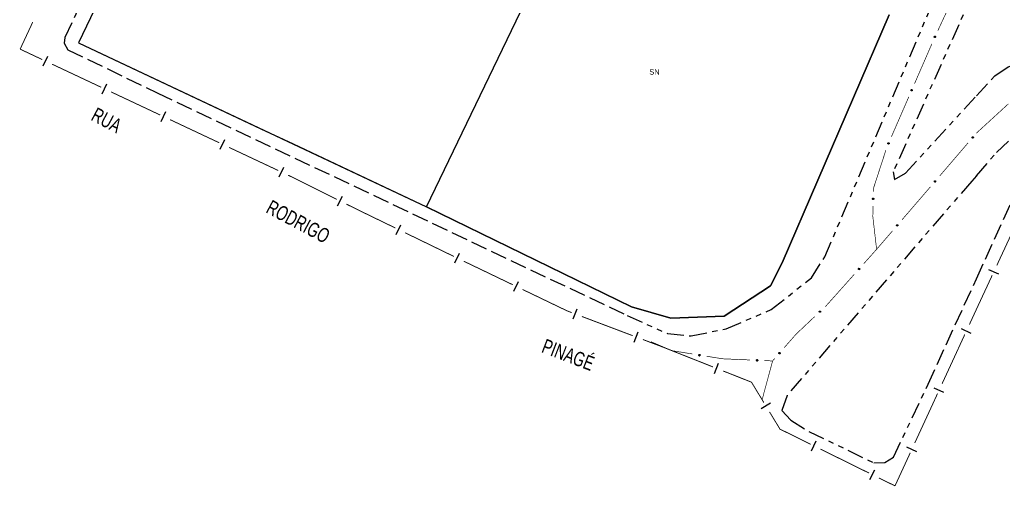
# Model space of a CAD drawing. Extents: x 204373 to 205952, y 4873300 to 4875179.
# Drawn here: x 204373.3 to 204644.8, y 4873625 to 4873753.9 of the extents above; entities that cross this region are included whole.
import ezdxf
from ezdxf.enums import TextEntityAlignment as Align

# ---------------------------------------------------------------- set-up
doc = ezdxf.new("R2010")
doc.units = 0
doc.header["$LTSCALE"] = 1.5
doc.header["$MEASUREMENT"] = 0
doc.linetypes.add('TRACO_11', pattern=[8, 3, -1, 3, -1])
doc.linetypes.add('TRACO_25', pattern=[8, 3, -1, 1, -1, 1, -1])
for name, color, linetype in [('CD_MALHA_LOTES', 7, 'CONTINUOUS'), ('LM-LIM-SETORES-BAIRROS', 250, 'CONTINUOUS'), ('RU-QUADRA', 220, 'CONTINUOUS'), ('SV-EIXO-RUA-N-PAV', 6, 'CONTINUOUS'), ('SV-RUA-NAO-PAV', 7, 'CONTINUOUS'), ('SV-RUA-PAVIM', 7, 'CONTINUOUS'), ('SV-TXT-RUA-N-PAV', 7, 'CONTINUOUS'), ('Th_NmrPort', 1, 'CONTINUOUS')]:
    doc.layers.add(name, color=color, linetype=linetype)
doc.styles.add('ARIAL', font='ARIAL.SHX')

msp = doc.modelspace()

# ---------------------------------------------------------------- linework, layer by layer
at = {"layer": 'CD_MALHA_LOTES', "linetype": 'Continuous', "flags": 128}
for points in [[(204485.64, 4873702.23), (204528.874904, 4873792.034901)], [(204405.096641, 4873779.94831), (204389.556508, 4873747.466141)], [(204613.35, 4873755.22), (204583.76, 4873686.77), (204580.598666, 4873680.431181), (204567.786327, 4873672.075307), (204553.024285, 4873671.518249), (204542.161649, 4873674.582069), (204485.64, 4873702.23)], [(204389.556508, 4873747.466141), (204485.64, 4873702.23)]]:
    msp.add_lwpolyline(points, dxfattribs=at)
at = {"layer": 'LM-LIM-SETORES-BAIRROS', "const_width": 0.25}
for points in [[(204376.968494, 4873753.24873), (204373.583288, 4873746.000255)], [(204373.583288, 4873746.000255), (204373.470351, 4873745.758431)], [(204373.470351, 4873745.758431), (204379.562955, 4873742.892272)], [(204382.277573, 4873741.615227), (204395.850668, 4873735.230002)], [(204398.565287, 4873733.952957), (204412.138382, 4873727.567731)], [(204414.853, 4873726.290686), (204428.426095, 4873719.905461)], [(204431.140714, 4873718.628416), (204444.713809, 4873712.24319)], [(204447.428427, 4873710.966145), (204447.654905, 4873710.859603)], [(204447.654905, 4873710.859603), (204460.861106, 4873704.290715)], [(204463.547166, 4873702.954644), (204465.337872, 4873702.06393)], [(204465.337872, 4873702.06393), (204466.033904, 4873701.717717)], [(204466.033904, 4873701.717717), (204477.026736, 4873696.374495)], [(204643.028502, 4873686.041515), (204649.349208, 4873699.644774)], [(204479.724889, 4873695.063019), (204493.215655, 4873688.50564)], [(204495.91779, 4873687.202399), (204509.436576, 4873680.702982)], [(204637.401537, 4873673.931308), (204641.764361, 4873683.320863)], [(204512.140333, 4873679.403099), (204523.856615, 4873673.770271)], [(204523.856615, 4873673.770271), (204524.477933, 4873673.471561)], [(204524.477933, 4873673.471561), (204525.703844, 4873673.008063)], [(204635.456914, 4873669.711468), (204637.13102, 4873673.344286)], [(204637.13102, 4873673.344286), (204637.401537, 4873673.931308)], [(204528.509976, 4873671.947109), (204542.540635, 4873666.642337)], [(204545.346767, 4873665.581382), (204550.023653, 4873663.813125)], [(204627.923435, 4873653.363786), (204634.201334, 4873666.986854)], [(204550.023653, 4873663.813125), (204550.784667, 4873663.525398)], [(204550.784667, 4873663.525398), (204564.729889, 4873657.999932)], [(204567.518934, 4873656.894839), (204574.956386, 4873653.947924)], [(204574.956386, 4873653.947924), (204575.318776, 4873653.804336)], [(204575.318776, 4873653.804336), (204578.749325, 4873648.15402)], [(204620.389957, 4873637.016104), (204626.667856, 4873650.639172)], [(204580.306259, 4873645.589657), (204582.90115, 4873641.315719)], [(204582.90115, 4873641.315719), (204583.188207, 4873640.84292)], [(204583.188207, 4873640.84292), (204591.658565, 4873636.660027)], [(204594.348455, 4873635.331686), (204607.797907, 4873628.689981)], [(204614.929995, 4873625.167963), (204619.134377, 4873634.29149)], [(204610.487798, 4873627.361641), (204614.074318, 4873625.590519)], [(204614.074318, 4873625.590519), (204614.929995, 4873625.167963)]]:
    msp.add_lwpolyline(points, dxfattribs=at)
at = {"layer": 'LM-LIM-SETORES-BAIRROS'}
for points in [[(204379.829305, 4873741.109281), (204381.10635, 4873743.8239)], [(204396.117018, 4873733.44701), (204397.394064, 4873736.161629)], [(204412.404732, 4873725.78474), (204413.681777, 4873728.499359)], [(204428.692445, 4873718.12247), (204429.969491, 4873720.837088)], [(204444.980159, 4873710.460199), (204446.257204, 4873713.174818)], [(204461.088424, 4873702.502328), (204462.424495, 4873705.188387)], [(204477.270382, 4873694.588259), (204478.581858, 4873697.286413)], [(204493.465343, 4873686.717109), (204494.765226, 4873689.420866)], [(204643.546067, 4873683.595676), (204640.825415, 4873684.859818)], [(204509.687887, 4873678.917809), (204510.98777, 4873681.621566)], [(204526.108744, 4873671.251346), (204527.169698, 4873674.057477)], [(204542.945535, 4873664.885619), (204544.006489, 4873667.691751)], [(204635.982168, 4873667.267269), (204633.257554, 4873668.522848)], [(204565.107024, 4873656.237046), (204566.212118, 4873659.02609)], [(204628.448689, 4873650.919587), (204625.724075, 4873652.175167)], [(204577.986122, 4873646.520765), (204580.550485, 4873648.077699)], [(204591.891025, 4873634.872302), (204593.219365, 4873637.562192)], [(204620.91521, 4873634.571905), (204618.190597, 4873635.827485)], [(204608.030367, 4873626.902256), (204609.358708, 4873629.592146)]]:
    msp.add_lwpolyline(points, dxfattribs=at)
at = {"layer": 'RU-QUADRA', "linetype": 'Continuous', "flags": 128}
msp.add_lwpolyline([(204405.096641, 4873779.94831), (204389.556508, 4873747.466141), (204439.924938, 4873723.750604), (204448.86, 4873719.59), (204485.64, 4873702.23), (204542.161649, 4873674.582069), (204553.024285, 4873671.518249), (204567.786327, 4873672.075307), (204580.598666, 4873680.431181), (204583.76, 4873686.77), (204613.35, 4873755.22)], dxfattribs=at)
at = {"layer": 'SV-EIXO-RUA-N-PAV', "const_width": 0.18}
for points in [[(204626.760263, 4873750.89003), (204631.832455, 4873761.765362)], [(204620.328537, 4873736.240284), (204625.118723, 4873747.242743)], [(204613.941622, 4873721.570338), (204618.731808, 4873732.572797)], [(204637.397969, 4873722.56181), (204646.242613, 4873730.671821)], [(204627.278854, 4873710.755016), (204635.087908, 4873719.866475)], [(204608.945138, 4873707.192198), (204612.420052, 4873717.874341)], [(204608.931197, 4873706.425455), (204608.945138, 4873707.192198)], [(204622.404758, 4873705.068012), (204624.675836, 4873707.717863)], [(204616.853033, 4873698.618214), (204622.071994, 4873704.681419)], [(204622.071994, 4873704.681419), (204622.404758, 4873705.068012)], [(204608.806852, 4873699.586478), (204608.858482, 4873702.426116)], [(204608.825125, 4873699.427633), (204608.806852, 4873699.586478)], [(204609.853668, 4873690.486598), (204608.825125, 4873699.427633)], [(204609.853668, 4873690.486598), (204614.243553, 4873695.586612)], [(204606.343187, 4873686.55486), (204609.673266, 4873690.284548)], [(204609.673266, 4873690.284548), (204609.853668, 4873690.486598)], [(204596.010553, 4873674.98231), (204603.679124, 4873683.571109)], [(204595.657404, 4873674.648564), (204596.010553, 4873674.98231)], [(204587.612398, 4873667.045591), (204592.750237, 4873671.901132)], [(204547.563574, 4873664.97696), (204553.085261, 4873662.629414)], [(204584.365447, 4873663.334791), (204586.999465, 4873666.345098)], [(204586.999465, 4873666.345098), (204587.612398, 4873667.045591)], [(204553.085261, 4873662.629414), (204553.404861, 4873662.493536)], [(204553.404861, 4873662.493536), (204558.986151, 4873661.597773)], [(204562.935609, 4873660.963909), (204566.885066, 4873660.330045)], [(204566.885066, 4873660.330045), (204567.304815, 4873660.262679)], [(204567.304815, 4873660.262679), (204574.872592, 4873659.934727)], [(204578.845092, 4873651.172154), (204581.120677, 4873659.546308)], [(204578.868842, 4873659.761548), (204580.866966, 4873659.674959)], [(204580.866966, 4873659.674959), (204581.152278, 4873659.662597)], [(204581.120677, 4873659.546308), (204581.152278, 4873659.662597)], [(204581.152278, 4873659.662597), (204581.731429, 4873660.324484)], [(204578.767412, 4873650.85949), (204578.845092, 4873651.172154)], [(204578.285177, 4873648.918498), (204578.767412, 4873650.85949)]]:
    msp.add_lwpolyline(points, dxfattribs=at)
at = {"layer": 'SV-EIXO-RUA-N-PAV'}
for points in [[(204625.7938, 4873749.07826), (204625.776426, 4873749.123979), (204625.770842, 4873749.166824), (204625.776471, 4873749.2039), (204625.789988, 4873749.235366), (204625.807442, 4873749.265999), (204625.831854, 4873749.293002), (204625.865586, 4873749.31697), (204625.911326, 4873749.33472), (204625.955593, 4873749.337555), (204625.992236, 4873749.333981), (204626.025858, 4873749.321776), (204626.055333, 4873749.304321), (204626.082543, 4873749.278037), (204626.106499, 4873749.243615), (204626.123235, 4873749.19719), (204626.12842, 4873749.155148), (204626.122034, 4873749.11943), (204626.10955, 4873749.085706), (204626.091356, 4873749.054645), (204626.06724, 4873749.028277), (204626.032539, 4873749.00422), (204625.986499, 4873748.988309), (204625.944626, 4873748.982658), (204625.908828, 4873748.988541), (204625.875903, 4873749.00158), (204625.844965, 4873749.018712), (204625.8168, 4873749.042121), (204625.7938, 4873749.07826)], [(204619.371888, 4873734.318746), (204619.353342, 4873734.364002), (204619.346656, 4873734.406689), (204619.351327, 4873734.443898), (204619.364028, 4873734.475701), (204619.380687, 4873734.506774), (204619.404394, 4873734.534397), (204619.437498, 4873734.559227), (204619.482765, 4873734.57815), (204619.526944, 4873734.582125), (204619.563668, 4873734.579497), (204619.597593, 4873734.568162), (204619.627508, 4873734.551474), (204619.655387, 4873734.525899), (204619.680222, 4873734.492106), (204619.698148, 4873734.446128), (204619.704416, 4873734.404234), (204619.698952, 4873734.368363), (204619.687341, 4873734.334328), (204619.669954, 4873734.302809), (204619.646526, 4873734.275828), (204619.612457, 4873734.250884), (204619.566842, 4873734.233792), (204619.525129, 4873734.227064), (204619.48919, 4873734.232022), (204619.455941, 4873734.244208), (204619.424572, 4873734.260537), (204619.395812, 4873734.283212), (204619.371888, 4873734.318746)], [(204612.984973, 4873719.6488), (204612.966426, 4873719.694056), (204612.959741, 4873719.736743), (204612.964412, 4873719.773952), (204612.977113, 4873719.805755), (204612.993772, 4873719.836828), (204613.017479, 4873719.864451), (204613.050582, 4873719.889281), (204613.095849, 4873719.908204), (204613.140029, 4873719.912179), (204613.176752, 4873719.909551), (204613.210678, 4873719.898216), (204613.240593, 4873719.881528), (204613.268471, 4873719.855953), (204613.293306, 4873719.82216), (204613.311233, 4873719.776182), (204613.3175, 4873719.734288), (204613.312037, 4873719.698417), (204613.300426, 4873719.664382), (204613.283039, 4873719.632863), (204613.259611, 4873719.605882), (204613.225542, 4873719.580938), (204613.179927, 4873719.563846), (204613.138214, 4873719.557118), (204613.102275, 4873719.562076), (204613.069026, 4873719.574262), (204613.037656, 4873719.590591), (204613.008897, 4873719.613266), (204612.984973, 4873719.6488)], [(204636.212334, 4873721.347592), (204636.20789, 4873721.396298), (204636.21403, 4873721.439067), (204636.229418, 4873721.473265), (204636.250897, 4873721.499938), (204636.275943, 4873721.524752), (204636.306715, 4873721.544198), (204636.345649, 4873721.558216), (204636.394476, 4873721.563017), (204636.437876, 4873721.553847), (204636.47221, 4873721.540554), (204636.501314, 4873721.51976), (204636.525011, 4873721.495024), (204636.544154, 4873721.462392), (204636.557974, 4873721.422798), (204636.561613, 4873721.373583), (204636.555306, 4873721.331694), (204636.539553, 4873721.299008), (204636.518462, 4873721.269881), (204636.492588, 4873721.244855), (204636.462272, 4873721.225941), (204636.422381, 4873721.212097), (204636.373758, 4873721.209149), (204636.331908, 4873721.214963), (204636.299009, 4873721.230253), (204636.270801, 4873721.251662), (204636.245608, 4873721.276481), (204636.224772, 4873721.3066), (204636.212334, 4873721.347592)], [(204625.800262, 4873709.19898), (204625.795818, 4873709.247686), (204625.801958, 4873709.290456), (204625.817346, 4873709.324653), (204625.838825, 4873709.351327), (204625.863871, 4873709.376141), (204625.894643, 4873709.395587), (204625.933577, 4873709.409605), (204625.982404, 4873709.414405), (204626.025804, 4873709.405236), (204626.060138, 4873709.391943), (204626.089242, 4873709.371148), (204626.112939, 4873709.346413), (204626.132082, 4873709.313781), (204626.145902, 4873709.274186), (204626.149541, 4873709.224971), (204626.143234, 4873709.183083), (204626.127481, 4873709.150396), (204626.10639, 4873709.12127), (204626.080516, 4873709.096244), (204626.0502, 4873709.077329), (204626.010309, 4873709.063486), (204625.961686, 4873709.060538), (204625.919836, 4873709.066352), (204625.886937, 4873709.081641), (204625.858729, 4873709.103051), (204625.833536, 4873709.12787), (204625.8127, 4873709.157989), (204625.800262, 4873709.19898)], [(204608.782165, 4873704.28413), (204608.747721, 4873704.318851), (204608.725218, 4873704.355737), (204608.715304, 4873704.391903), (204608.714876, 4873704.426146), (204608.718384, 4873704.461228), (204608.729725, 4873704.495818), (204608.750816, 4873704.53142), (204608.785404, 4873704.566217), (204608.824704, 4873704.586786), (204608.859641, 4873704.598403), (204608.895323, 4873704.600905), (204608.929346, 4873704.596926), (204608.964886, 4873704.583957), (204609.000757, 4873704.562232), (204609.034905, 4873704.526605), (204609.056719, 4873704.490293), (204609.06539, 4873704.455059), (204609.067678, 4873704.419172), (204609.063667, 4873704.383399), (204609.052339, 4873704.349509), (204609.030399, 4873704.313432), (204608.994789, 4873704.280194), (204608.95882, 4873704.258024), (204608.923718, 4873704.24886), (204608.888335, 4873704.247403), (204608.853106, 4873704.250494), (204608.817861, 4873704.260447), (204608.782165, 4873704.28413)], [(204615.37113, 4873697.065331), (204615.36679, 4873697.114046), (204615.373021, 4873697.156802), (204615.388483, 4873697.190967), (204615.410017, 4873697.217595), (204615.435117, 4873697.242355), (204615.46593, 4873697.261736), (204615.504894, 4873697.27567), (204615.553731, 4873697.280367), (204615.597111, 4873697.271105), (204615.631417, 4873697.257739), (204615.660476, 4873697.236883), (204615.684121, 4873697.212097), (204615.703194, 4873697.179424), (204615.71693, 4873697.1398), (204615.720464, 4873697.090578), (204615.714068, 4873697.048703), (204615.698245, 4873697.01605), (204615.677092, 4873696.986969), (204615.651165, 4873696.961997), (204615.620809, 4873696.943147), (204615.580888, 4873696.929389), (204615.53226, 4873696.926545), (204615.490422, 4873696.932448), (204615.457555, 4873696.947807), (204615.429393, 4873696.969277), (204615.404253, 4873696.99415), (204615.383481, 4873697.024313), (204615.37113, 4873697.065331)], [(204604.833349, 4873685.029123), (204604.829893, 4873685.077909), (204604.8369, 4873685.120545), (204604.852978, 4873685.154424), (204604.874993, 4873685.180657), (204604.900537, 4873685.204958), (204604.931697, 4873685.223776), (204604.970907, 4873685.237001), (204605.019822, 4873685.240811), (204605.063027, 4873685.230763), (204605.097085, 4873685.216777), (204605.12576, 4873685.195397), (204605.148952, 4873685.170186), (204605.167428, 4873685.137172), (204605.180443, 4873685.097306), (204605.183084, 4873685.048027), (204605.175928, 4873685.006275), (204605.159516, 4873684.973915), (204605.137839, 4873684.945222), (204605.111463, 4873684.920726), (204605.080769, 4873684.90243), (204605.040606, 4873684.889398), (204604.991934, 4873684.887436), (204604.950209, 4873684.894097), (204604.917627, 4873684.910051), (204604.889859, 4873684.932028), (204604.865174, 4873684.957353), (204604.844954, 4873684.987888), (204604.833349, 4873685.029123)], [(204594.023785, 4873673.256166), (204594.024473, 4873673.305069), (204594.035065, 4873673.346959), (204594.053955, 4873673.379354), (204594.078112, 4873673.403628), (204594.105622, 4873673.425679), (204594.138264, 4873673.441791), (204594.178453, 4873673.451648), (204594.227515, 4873673.451302), (204594.269713, 4873673.437632), (204594.302464, 4873673.420811), (204594.329227, 4873673.39708), (204594.3502, 4873673.369995), (204594.365814, 4873673.335536), (204594.375406, 4873673.29471), (204594.373864, 4873673.245385), (204594.363199, 4873673.204389), (204594.344105, 4873673.173535), (204594.320076, 4873673.146781), (204594.29172, 4873673.124606), (204594.259588, 4873673.108975), (204594.218465, 4873673.099391), (204594.169801, 4873673.101558), (204594.128791, 4873673.111729), (204594.097677, 4873673.130384), (204594.07187, 4873673.154634), (204594.049418, 4873673.181958), (204594.031856, 4873673.214096), (204594.023785, 4873673.256166)], [(204582.87098, 4873661.793995), (204582.867035, 4873661.842744), (204582.873614, 4873661.885448), (204582.889352, 4873661.919487), (204582.911102, 4873661.945939), (204582.936402, 4873661.970494), (204582.967371, 4873661.989624), (204583.006447, 4873662.003242), (204583.055321, 4873662.007542), (204583.098625, 4873661.997928), (204583.132821, 4873661.984283), (204583.161709, 4873661.963191), (204583.185152, 4873661.938214), (204583.203959, 4873661.905388), (204583.217373, 4873661.865654), (204583.220507, 4873661.816404), (204583.213771, 4873661.774583), (204583.197683, 4873661.742059), (204583.176295, 4873661.713151), (204583.150166, 4873661.688391), (204583.119657, 4873661.669788), (204583.079627, 4873661.656355), (204583.030976, 4873661.653905), (204582.989188, 4873661.660148), (204582.956447, 4873661.675774), (204582.92846, 4873661.697472), (204582.903523, 4873661.722548), (204582.882997, 4873661.752878), (204582.87098, 4873661.793995)], [(204560.836459, 4873661.412299), (204560.875675, 4873661.441524), (204560.915356, 4873661.458622), (204560.952556, 4873661.463357), (204560.98652, 4873661.458969), (204561.020762, 4873661.450567), (204561.053415, 4873661.434479), (204561.085701, 4873661.408596), (204561.115294, 4873661.369462), (204561.130137, 4873661.327662), (204561.136731, 4873661.291439), (204561.134195, 4873661.25576), (204561.125475, 4873661.222633), (204561.107642, 4873661.189268), (204561.081093, 4873661.156805), (204561.041022, 4873661.128001), (204561.002005, 4873661.111505), (204560.965903, 4873661.10787), (204560.93005, 4873661.110647), (204560.895195, 4873661.119644), (204560.863233, 4873661.13562), (204560.830596, 4873661.162411), (204560.80269, 4873661.202337), (204560.785794, 4873661.241064), (204560.781653, 4873661.277106), (204560.785181, 4873661.312342), (204560.793191, 4873661.346788), (204560.807996, 4873661.380285), (204560.836459, 4873661.412299)], [(204576.731937, 4873659.964335), (204576.767513, 4873659.997897), (204576.804952, 4873660.019466), (204576.841356, 4873660.028468), (204576.875599, 4873660.028035), (204576.910582, 4873660.023647), (204576.944876, 4873660.01144), (204576.979937, 4873659.989462), (204577.013854, 4873659.95401), (204577.033429, 4873659.914205), (204577.044165, 4873659.878988), (204577.045769, 4873659.843255), (204577.040936, 4873659.809342), (204577.027079, 4873659.774139), (204577.004459, 4873659.738825), (204576.967986, 4873659.705583), (204576.931136, 4873659.684689), (204576.895696, 4873659.676906), (204576.859763, 4873659.67552), (204576.824102, 4873659.680429), (204576.790507, 4873659.692605), (204576.754993, 4873659.715444), (204576.72266, 4873659.751878), (204576.701401, 4873659.788392), (204576.693122, 4873659.823714), (204576.692555, 4873659.859122), (204576.69653, 4873659.894263), (204576.707365, 4873659.929246), (204576.731937, 4873659.964335)]]:
    msp.add_lwpolyline(points, close=True, dxfattribs=at)
for points in [[(204625.770842, 4873749.166824), (204625.807442, 4873749.265999)], [(204625.773138, 4873749.148389), (204625.8168, 4873749.27106)], [(204625.776426, 4873749.123979), (204625.831854, 4873749.293002)], [(204625.785348, 4873749.103548), (204625.845976, 4873749.298105)], [(204625.7938, 4873749.07826), (204625.865586, 4873749.31697)], [(204625.807285, 4873749.060193), (204625.888671, 4873749.321856)], [(204625.8168, 4873749.042121), (204625.911326, 4873749.33472)], [(204625.83301, 4873749.034644), (204625.931122, 4873749.332169)], [(204625.844965, 4873749.018712), (204625.955593, 4873749.337555)], [(204625.861042, 4873749.014042), (204625.970196, 4873749.332013)], [(204625.875903, 4873749.00158), (204625.992236, 4873749.333981)], [(204625.893855, 4873748.997233), (204626.010672, 4873749.32518)], [(204625.908828, 4873748.988541), (204626.025858, 4873749.321776)], [(204625.928891, 4873748.98842), (204626.039775, 4873749.310102)], [(204625.944626, 4873748.982658), (204626.055333, 4873749.304321)], [(204625.967388, 4873748.987027), (204626.06789, 4873749.286449)], [(204625.986499, 4873748.988309), (204626.082543, 4873749.278037)], [(204626.009756, 4873749.000391), (204626.093698, 4873749.257851)], [(204626.032539, 4873749.00422), (204626.106499, 4873749.243615)], [(204626.050061, 4873749.022245), (204626.112008, 4873749.213176)], [(204626.06724, 4873749.028277), (204626.123235, 4873749.19719)], [(204626.080556, 4873749.045663), (204626.123559, 4873749.170148)], [(204626.091356, 4873749.054645), (204626.12842, 4873749.155148)], [(204619.346656, 4873734.406689), (204619.380687, 4873734.506774)], [(204619.349425, 4873734.388319), (204619.389911, 4873734.512075)], [(204619.353342, 4873734.364002), (204619.404394, 4873734.534397)], [(204619.362787, 4873734.343808), (204619.41838, 4873734.539863)], [(204619.371888, 4873734.318746), (204619.437498, 4873734.559227)], [(204619.385835, 4873734.301032), (204619.460449, 4873734.564706)], [(204619.395812, 4873734.283212), (204619.482765, 4873734.57815)], [(204619.41221, 4873734.276155), (204619.50262, 4873734.576111)], [(204619.424572, 4873734.260537), (204619.526944, 4873734.582125)], [(204619.440764, 4873734.256282), (204619.541685, 4873734.576962)], [(204619.455941, 4873734.244208), (204619.563668, 4873734.579497)], [(204619.473998, 4873734.240325), (204619.582324, 4873734.571175)], [(204619.48919, 4873734.232022), (204619.597593, 4873734.568162)], [(204619.50925, 4873734.232418), (204619.611806, 4873734.556851)], [(204619.525129, 4873734.227064), (204619.627508, 4873734.551474)], [(204619.54777, 4873734.232018), (204619.640521, 4873734.533931)], [(204619.566842, 4873734.233792), (204619.655387, 4873734.525899)], [(204619.58978, 4873734.246469), (204619.667058, 4873734.506007)], [(204619.612457, 4873734.250884), (204619.680222, 4873734.492106)], [(204619.629508, 4873734.269355), (204619.686514, 4873734.461819)], [(204619.646526, 4873734.275828), (204619.698148, 4873734.446128)], [(204619.65939, 4873734.293551), (204619.699169, 4873734.419103)], [(204619.669954, 4873734.302809), (204619.704416, 4873734.404234)], [(204612.959741, 4873719.736743), (204612.993772, 4873719.836828)], [(204612.96251, 4873719.718373), (204613.002996, 4873719.842129)], [(204612.966426, 4873719.694056), (204613.017479, 4873719.864451)], [(204612.975872, 4873719.673862), (204613.031465, 4873719.869917)], [(204612.984973, 4873719.6488), (204613.050582, 4873719.889281)], [(204612.998919, 4873719.631086), (204613.073534, 4873719.89476)], [(204613.008897, 4873719.613266), (204613.095849, 4873719.908204)], [(204613.025295, 4873719.606209), (204613.115705, 4873719.906165)], [(204613.037656, 4873719.590591), (204613.140029, 4873719.912179)], [(204613.053848, 4873719.586336), (204613.15477, 4873719.907016)], [(204613.069026, 4873719.574262), (204613.176752, 4873719.909551)], [(204613.087083, 4873719.570379), (204613.195409, 4873719.901229)], [(204613.102275, 4873719.562076), (204613.210678, 4873719.898216)], [(204613.122335, 4873719.562472), (204613.22489, 4873719.886905)], [(204613.138214, 4873719.557118), (204613.240593, 4873719.881528)], [(204613.160855, 4873719.562072), (204613.253606, 4873719.863985)], [(204613.179927, 4873719.563846), (204613.268471, 4873719.855953)], [(204613.202864, 4873719.576523), (204613.280143, 4873719.836061)], [(204613.225542, 4873719.580938), (204613.293306, 4873719.82216)], [(204613.242593, 4873719.599409), (204613.299599, 4873719.791873)], [(204613.259611, 4873719.605882), (204613.311233, 4873719.776182)], [(204613.272475, 4873719.623605), (204613.312254, 4873719.749157)], [(204613.283039, 4873719.632863), (204613.3175, 4873719.734288)], [(204636.20789, 4873721.396298), (204636.306715, 4873721.544198)], [(204636.210991, 4873721.374221), (204636.321689, 4873721.545318)], [(204636.211285, 4873721.420694), (204636.286317, 4873721.527112)], [(204636.212334, 4873721.347592), (204636.345649, 4873721.558216)], [(204636.21403, 4873721.439067), (204636.275943, 4873721.524752)], [(204636.220466, 4873721.326564), (204636.369198, 4873721.556716)], [(204636.224772, 4873721.3066), (204636.394476, 4873721.563017)], [(204636.238375, 4873721.29504), (204636.412859, 4873721.555238)], [(204636.245608, 4873721.276481), (204636.437876, 4873721.553847)], [(204636.259837, 4873721.267661), (204636.450452, 4873721.544584)], [(204636.270801, 4873721.251662), (204636.47221, 4873721.540554)], [(204636.286923, 4873721.242649), (204636.487602, 4873721.527121)], [(204636.299009, 4873721.230253), (204636.501314, 4873721.51976)], [(204636.318301, 4873721.224742), (204636.511579, 4873721.504774)], [(204636.331908, 4873721.214963), (204636.525011, 4873721.495024)], [(204636.355006, 4873721.213052), (204636.532301, 4873721.474434)], [(204636.373758, 4873721.209149), (204636.544154, 4873721.462392)], [(204636.399407, 4873721.214534), (204636.549471, 4873721.43995)], [(204636.422381, 4873721.212097), (204636.557974, 4873721.422798)], [(204636.444103, 4873721.224749), (204636.555098, 4873721.391998)], [(204636.462272, 4873721.225941), (204636.561613, 4873721.373583)], [(204636.479771, 4873721.239107), (204636.554656, 4873721.347449)], [(204636.492588, 4873721.244855), (204636.555306, 4873721.331694)], [(204625.795818, 4873709.247686), (204625.894643, 4873709.395587)], [(204625.798919, 4873709.225609), (204625.909617, 4873709.396706)], [(204625.799213, 4873709.272082), (204625.874245, 4873709.3785)], [(204625.800262, 4873709.19898), (204625.933577, 4873709.409605)], [(204625.801958, 4873709.290456), (204625.863871, 4873709.376141)], [(204625.808394, 4873709.177953), (204625.957126, 4873709.408105)], [(204625.8127, 4873709.157989), (204625.982404, 4873709.414405)], [(204625.826303, 4873709.146429), (204626.000787, 4873709.406627)], [(204625.833536, 4873709.12787), (204626.025804, 4873709.405236)], [(204625.847765, 4873709.119049), (204626.03838, 4873709.395973)], [(204625.858729, 4873709.103051), (204626.060138, 4873709.391943)], [(204625.874851, 4873709.094038), (204626.07553, 4873709.37851)], [(204625.886937, 4873709.081641), (204626.089242, 4873709.371148)], [(204625.906229, 4873709.076131), (204626.099507, 4873709.356163)], [(204625.919836, 4873709.066352), (204626.112939, 4873709.346413)], [(204625.942934, 4873709.064441), (204626.120229, 4873709.325823)], [(204625.961686, 4873709.060538), (204626.132082, 4873709.313781)], [(204625.987335, 4873709.065923), (204626.137399, 4873709.291339)], [(204626.010309, 4873709.063486), (204626.145902, 4873709.274186)], [(204626.032031, 4873709.076137), (204626.143026, 4873709.243386)], [(204626.0502, 4873709.077329), (204626.149541, 4873709.224971)], [(204626.067699, 4873709.090495), (204626.142584, 4873709.198837)], [(204626.080516, 4873709.096244), (204626.143234, 4873709.183083)], [(204608.725218, 4873704.355737), (204608.718384, 4873704.461228)], [(204608.734802, 4873704.339823), (204608.72488, 4873704.469654)], [(204608.747721, 4873704.318851), (204608.729725, 4873704.495818)], [(204608.764172, 4873704.303805), (204608.740557, 4873704.506217)], [(204608.782165, 4873704.28413), (204608.750816, 4873704.53142)], [(204608.801826, 4873704.273096), (204608.769927, 4873704.545261)], [(204608.817861, 4873704.260447), (204608.785404, 4873704.566217)], [(204608.835711, 4873704.260197), (204608.80453, 4873704.571927)], [(204608.853106, 4873704.250494), (204608.824704, 4873704.586786)], [(204608.869694, 4873704.252756), (204608.8403, 4873704.587653)], [(204608.888335, 4873704.247403), (204608.859641, 4873704.598403)], [(204608.906505, 4873704.250722), (204608.880063, 4873704.597848)], [(204608.923718, 4873704.24886), (204608.895323, 4873704.600905)], [(204608.942101, 4873704.256898), (204608.912781, 4873704.595889)], [(204608.95882, 4873704.258024), (204608.929346, 4873704.596926)], [(204608.977846, 4873704.27126), (204608.948079, 4873704.585694)], [(204608.994789, 4873704.280194), (204608.964886, 4873704.583957)], [(204609.011134, 4873704.30068), (204608.983278, 4873704.570041)], [(204609.030399, 4873704.313432), (204609.000757, 4873704.562232)], [(204609.03909, 4873704.33702), (204609.018154, 4873704.536653)], [(204609.052339, 4873704.349509), (204609.034905, 4873704.526605)], [(204609.057446, 4873704.370805), (204609.046184, 4873704.502025)], [(204609.063667, 4873704.383399), (204609.056719, 4873704.490293)], [(204615.36679, 4873697.114046), (204615.46593, 4873697.261736)], [(204615.369844, 4873697.091962), (204615.480907, 4873697.262823)], [(204615.37113, 4873697.065331), (204615.504894, 4873697.27567)], [(204615.379217, 4873697.044286), (204615.528439, 4873697.274121)], [(204615.383481, 4873697.024313), (204615.553731, 4873697.280367)], [(204615.39706, 4873697.012724), (204615.572097, 4873697.27255)], [(204615.404253, 4873696.99415), (204615.597111, 4873697.271105)], [(204615.418463, 4873696.985299), (204615.609668, 4873697.261815)], [(204615.370237, 4873697.138435), (204615.445496, 4873697.244693)], [(204615.373021, 4873697.156802), (204615.435117, 4873697.242355)], [(204615.429393, 4873696.969277), (204615.631417, 4873697.257739)], [(204615.445496, 4873696.96023), (204615.64678, 4873697.244274)], [(204615.457555, 4873696.947807), (204615.660476, 4873697.236883)], [(204615.476835, 4873696.942256), (204615.67071, 4873697.221875)], [(204615.490422, 4873696.932448), (204615.684121, 4873697.212097)], [(204615.513516, 4873696.930487), (204615.691367, 4873697.191492)], [(204615.53226, 4873696.926545), (204615.703194, 4873697.179424)], [(204615.55792, 4873696.931875), (204615.708464, 4873697.156971)], [(204615.580888, 4873696.929389), (204615.71693, 4873697.1398)], [(204615.602638, 4873696.941994), (204615.713988, 4873697.109007)], [(204615.620809, 4873696.943147), (204615.720464, 4873697.090578)], [(204615.638336, 4873696.956276), (204615.713451, 4873697.064459)], [(204615.651165, 4873696.961997), (204615.714068, 4873697.048703)], [(204604.829893, 4873685.077909), (204604.931697, 4873685.223776)], [(204604.832547, 4873685.055774), (204604.946691, 4873685.224591)], [(204604.833349, 4873685.029123), (204604.970907, 4873685.237001)], [(204604.833783, 4873685.102231), (204604.910957, 4873685.207106)], [(204604.8369, 4873685.120545), (204604.900537, 4873685.204958)], [(204604.841053, 4873685.007935), (204604.994421, 4873685.235024)], [(204604.844954, 4873684.987888), (204605.019822, 4873685.240811)], [(204604.85832, 4873684.976055), (204605.038043, 4873685.232661)], [(204604.865174, 4873684.957353), (204605.063027, 4873685.230763)], [(204604.879222, 4873684.948245), (204605.075413, 4873685.221247)], [(204604.889859, 4873684.932028), (204605.097085, 4873685.216777)], [(204604.905795, 4873684.92269), (204605.1122, 4873685.203035)], [(204604.917627, 4873684.910051), (204605.12576, 4873685.195397)], [(204604.936803, 4873684.904151), (204605.13572, 4873685.180206)], [(204604.950209, 4873684.894097), (204605.148952, 4873685.170186)], [(204604.973264, 4873684.891719), (204605.155823, 4873685.149452)], [(204604.991934, 4873684.887436), (204605.167428, 4873685.137172)], [(204605.017686, 4873684.8923), (204605.17229, 4873685.114627)], [(204605.040606, 4873684.889398), (204605.180443, 4873685.097306)], [(204605.06258, 4873684.901606), (204605.176943, 4873685.06657)], [(204605.080769, 4873684.90243), (204605.183084, 4873685.048027)], [(204605.098532, 4873684.915238), (204605.175598, 4873685.02204)], [(204605.111463, 4873684.920726), (204605.175928, 4873685.006275)], [(204594.023785, 4873673.256166), (204594.178453, 4873673.451648)], [(204594.024473, 4873673.305069), (204594.138264, 4873673.441791)], [(204594.025242, 4873673.282789), (204594.153273, 4873673.441334)], [(204594.029667, 4873673.234401), (204594.201715, 4873673.447687)], [(204594.030408, 4873673.328975), (204594.116187, 4873673.426937)], [(204594.031856, 4873673.214096), (204594.227515, 4873673.451302)], [(204594.035065, 4873673.346959), (204594.105622, 4873673.425679)], [(204594.044172, 4873673.201173), (204594.24498, 4873673.441639)], [(204594.049418, 4873673.181958), (204594.269713, 4873673.437632)], [(204594.062645, 4873673.171694), (204594.281249, 4873673.427101)], [(204594.07187, 4873673.154634), (204594.302464, 4873673.420811)], [(204594.086958, 4873673.14398), (204594.316362, 4873673.405839)], [(204594.097677, 4873673.130384), (204594.329227, 4873673.39708)], [(204594.116285, 4873673.122881), (204594.337864, 4873673.3811)], [(204594.128791, 4873673.111729), (204594.3502, 4873673.369995)], [(204594.151562, 4873673.107406), (204594.35529, 4873673.348755)], [(204594.169801, 4873673.101558), (204594.365814, 4873673.335536)], [(204594.195873, 4873673.104224), (204594.368749, 4873673.31266)], [(204594.218465, 4873673.099391), (204594.375406, 4873673.29471)], [(204594.241394, 4873673.109695), (204594.369316, 4873673.264382)], [(204594.259588, 4873673.108975), (204594.373864, 4873673.245385)], [(204594.278372, 4873673.120233), (204594.364205, 4873673.220125)], [(204594.29172, 4873673.124606), (204594.363199, 4873673.204389)], [(204582.867035, 4873661.842744), (204582.967371, 4873661.989624)], [(204582.86991, 4873661.820637), (204582.982356, 4873661.99059)], [(204582.87068, 4873661.867104), (204582.9468, 4873661.972747)], [(204582.87098, 4873661.793995), (204583.006447, 4873662.003242)], [(204582.873614, 4873661.885448), (204582.936402, 4873661.970494)], [(204582.878895, 4873661.772885), (204583.029979, 4873662.001501)], [(204582.882997, 4873661.752878), (204583.055321, 4873662.007542)], [(204582.896481, 4873661.74118), (204583.073623, 4873661.999575)], [(204582.903523, 4873661.722548), (204583.098625, 4873661.997928)], [(204582.917661, 4873661.713581), (204583.111105, 4873661.988536)], [(204582.92846, 4873661.697472), (204583.132821, 4873661.984283)], [(204582.944489, 4873661.688294), (204583.148074, 4873661.970693)], [(204560.781653, 4873661.277106), (204561.134195, 4873661.25576)], [(204560.785181, 4873661.312342), (204561.136731, 4873661.291439)], [(204560.785794, 4873661.241064), (204561.125475, 4873661.222633)], [(204560.785913, 4873661.293886), (204561.133312, 4873661.271298)], [(204560.787028, 4873661.257776), (204561.126775, 4873661.23918)], [(204560.793099, 4873661.330046), (204561.128805, 4873661.312099)], [(204560.793191, 4873661.346788), (204561.130137, 4873661.327662)], [(204560.796226, 4873661.220368), (204561.111723, 4873661.205664)], [(204560.80269, 4873661.202337), (204561.107642, 4873661.189268)], [(204560.805241, 4873661.362647), (204561.118259, 4873661.349723)], [(204560.807996, 4873661.380285), (204561.115294, 4873661.369462)], [(204560.820677, 4873661.183276), (204561.09128, 4873661.173013)], [(204560.822772, 4873661.394383), (204561.096719, 4873661.38773)], [(204560.830596, 4873661.162411), (204561.081093, 4873661.156805)], [(204560.836459, 4873661.412299), (204561.085701, 4873661.408596)], [(204560.852729, 4873661.150492), (204561.053324, 4873661.143174)], [(204560.858467, 4873661.42735), (204561.062189, 4873661.422294)], [(204560.863233, 4873661.13562), (204561.041022, 4873661.128001)], [(204560.875675, 4873661.441524), (204561.053415, 4873661.434479)], [(204560.8836, 4873661.127572), (204561.015101, 4873661.120286)], [(204560.895195, 4873661.119644), (204561.002005, 4873661.111505)], [(204560.898253, 4873661.451368), (204561.028191, 4873661.442952)], [(204560.915356, 4873661.458622), (204561.020762, 4873661.450567)], [(204576.692555, 4873659.859122), (204577.044165, 4873659.878988)], [(204576.693122, 4873659.823714), (204577.045769, 4873659.843255)], [(204576.695415, 4873659.840874), (204577.043097, 4873659.858587)], [(204576.69653, 4873659.894263), (204577.033429, 4873659.914205)], [(204576.698374, 4873659.877623), (204577.033904, 4873659.898593)], [(204576.700696, 4873659.805135), (204577.040316, 4873659.825928)], [(204576.701401, 4873659.788392), (204577.040936, 4873659.809342)], [(204576.706667, 4873659.911408), (204577.019081, 4873659.934747)], [(204576.707365, 4873659.929246), (204577.013854, 4873659.95401)], [(204576.714155, 4873659.76904), (204577.029237, 4873659.790897)], [(204576.720413, 4873659.944958), (204576.993293, 4873659.970009)], [(204576.72266, 4873659.751878), (204577.027079, 4873659.774139)], [(204576.731937, 4873659.964335), (204576.979937, 4873659.989462)], [(204576.742729, 4873659.735023), (204577.012705, 4873659.756103)], [(204576.752058, 4873659.981829), (204576.955, 4873660.000351)], [(204576.754993, 4873659.715444), (204577.004459, 4873659.738825)], [(204576.767513, 4873659.997897), (204576.944876, 4873660.01144)], [(204576.778355, 4873659.706163), (204576.978452, 4873659.722076)], [(204576.788802, 4873660.010284), (204576.918842, 4873660.016941)], [(204576.790507, 4873659.692605), (204576.967986, 4873659.705583)], [(204576.804952, 4873660.019466), (204576.910582, 4873660.023647)], [(204576.811668, 4873659.686964), (204576.94313, 4873659.694925)], [(204576.824102, 4873659.680429), (204576.931136, 4873659.684689)], [(204582.956447, 4873661.675774), (204583.161709, 4873661.963191)], [(204582.975681, 4873661.670066), (204583.171821, 4873661.948101)], [(204582.989188, 4873661.660148), (204583.185152, 4873661.938214)], [(204583.012265, 4873661.658), (204583.192231, 4873661.917551)], [(204583.030976, 4873661.653905), (204583.203959, 4873661.905388)], [(204583.056679, 4873661.659027), (204583.209046, 4873661.882893)], [(204583.079627, 4873661.656355), (204583.217373, 4873661.865654)], [(204583.101478, 4873661.668783), (204583.214181, 4873661.834885)], [(204583.119657, 4873661.669788), (204583.220507, 4873661.816404)], [(204583.137291, 4873661.682774), (204583.213282, 4873661.790343)], [(204583.150166, 4873661.688391), (204583.213771, 4873661.774583)]]:
    msp.add_lwpolyline(points, dxfattribs=at)
at = {"layer": 'SV-RUA-NAO-PAV', "linetype": 'TRACO_25'}
for points in [[(204541.01, 4873672.22, 10.022607), (204552.15, 4873667.2, 10.187946), (204558.63, 4873666.59, 10.06151), (204568.32, 4873668.52, 9.993429), (204580.8, 4873673.86, 9.993429), (204591.89, 4873682.65, 10.207398), (204595.58, 4873688.39, 9.886445), (204624.70376, 4873757.063491, 10.635337), (204637.391812, 4873786.591688, 10.635337)], [(204637.391477, 4873763.448277, 10.187946), (204614.45, 4873711.87, 10.187946), (204614.77, 4873709.77, 10.149043), (204617.85, 4873711.48, 10.149043), (204637.391034, 4873732.840837, 10.401916)], [(204637.391034, 4873732.840837, 10.401916), (204642.44, 4873738.36, 10.401916), (204646.15, 4873740.84, 10.460271), (204649.95, 4873742.2, 10.440819), (204653.9, 4873743.04, 10.518626)], [(204637.390715, 4873710.82245, 10.314383), (204642.99, 4873717.26, 10.450545), (204651.85, 4873725.53, 10.440819)], [(204637.390715, 4873710.82245, 10.314383), (204636.11, 4873709.35, 10.314383), (204585.13, 4873650.15, 9.691928), (204583.69, 4873645.97, 9.691928), (204586.15, 4873643.32, 9.691928), (204591.16, 4873640.23, 9.701653), (204609.09, 4873631.53, 9.584943), (204612.17, 4873631.61, 9.584943), (204614.5, 4873633.13, 9.54604), (204624.06, 4873653.24, 9.837815)]]:
    msp.add_polyline3d(points, dxfattribs=at)
at = {"layer": 'SV-RUA-PAVIM', "linetype": 'TRACO_11'}
for points in [[(204637.399095, 4874289.709019, 11.211673), (204603.59378, 4874215.912267, 11.211673), (204601.891913, 4874213.162031, 11.211673), (204587.428648, 4874181.334086, 11.211673), (204561.174225, 4874125.034773, 11.434299), (204558.813758, 4874119.973049, 11.434299), (204533.678421, 4874066.073477, 11.434299), (204490.948185, 4873975.222401, 11.285881), (204487.724817, 4873968.251696, 11.285881), (204472.517355, 4873935.364742, 11.285881), (204469.348043, 4873928.510934, 11.285881), (204449.86355, 4873886.374673, 10.593267), (204447.761933, 4873881.829814, 10.593267), (204432.126524, 4873848.224018, 10.420115), (204409.719508, 4873800.415706, 11.481486), (204408.246485, 4873797.267602, 11.06647), (204402.41152, 4873785.04284, 11.06647), (204395.200837, 4873769.29319, 11.06647), (204390.267212, 4873758.477165, 11.06647), (204385.838213, 4873749.015289, 11.027327), (204385.646878, 4873747.378363, 11.027327), (204386.660567, 4873745.61214, 11.027327), (204411.317128, 4873733.676464, 10.385366), (204541.01, 4873672.22, 10.15877)], [(204637.390303, 4873682.347609, 10.693691), (204654.73, 4873720.21, 10.693691), (204654.74, 4873724.51, 10.683966), (204653.69, 4873726.43, 10.547804), (204651.85, 4873725.53, 10.499174)], [(204624.06, 4873653.24, 9.925348), (204637.390303, 4873682.347609, 10.693691)]]:
    msp.add_polyline3d(points, dxfattribs=at)

# ---------------------------------------------------------------- texts
at = {"layer": 'SV-TXT-RUA-N-PAV', "style": 'ARIAL', "width": 0.7}
for s, rotation, p in [('RUA', 332, (204392.769991, 4873726.307086)), ('RODRIGO', 332, (204441.031906, 4873700.756661)), ('PINAGÉ', 339, (204517.115394, 4873662.147129))]:
    msp.add_text(s, height=4, rotation=rotation, dxfattribs=at).set_placement(p)
at = {"layer": 'Th_NmrPort', "color": 1}
msp.add_text('SN', height=1.5, dxfattribs=at).set_placement((204547.107105, 4873739.472391), align=Align.MIDDLE_LEFT)

doc.saveas('drawing.dxf')
